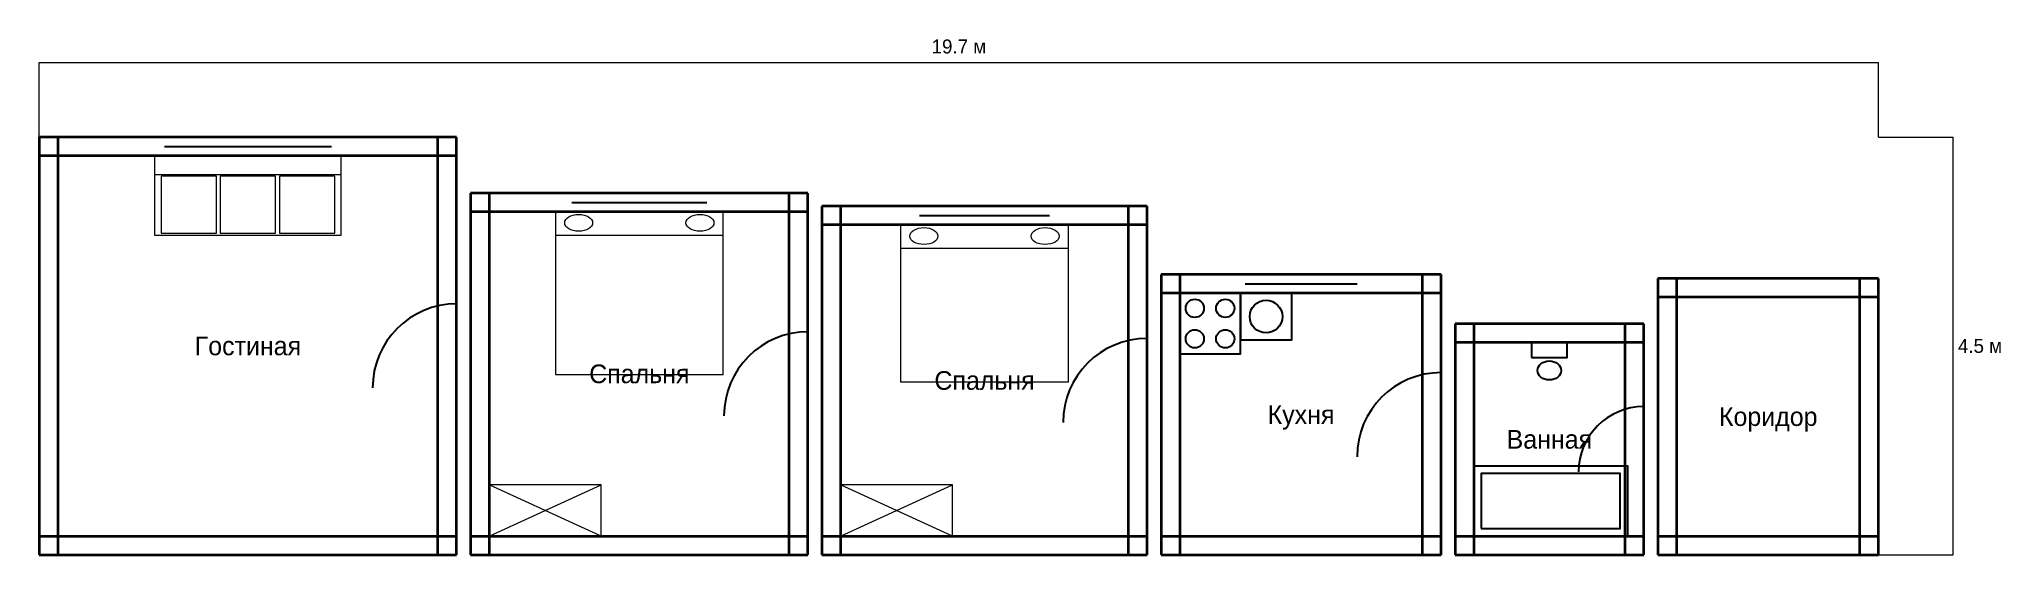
# Model space of a CAD drawing. Header units: metres. Extents: x 15 to 2117, y 30 to 582.
import ezdxf
from ezdxf.enums import TextEntityAlignment as Align

# ---------------------------------------------------------------- set-up
doc = ezdxf.new("R2010")
doc.units = ezdxf.units.M
for name, color, linetype, lineweight in [('Двери', 7, 'Continuous', 25), ('Мебель', 7, 'Continuous', 18), ('Окна', 7, 'Continuous', 25), ('Размеры', 1, 'Continuous', 13), ('Стены', 7, 'Continuous', 35), ('Текст', 7, 'Continuous', 13)]:
    doc.layers.add(name, color=color, linetype=linetype, lineweight=lineweight)

msp = doc.modelspace()

# ---------------------------------------------------------------- linework, layer by layer
at = {"layer": 'Двери'}
for p, q in [((462.2, 208.6), (462.2, 298.6)), ((838.7, 178.7), (838.7, 268.6)), ((1202, 171.6), (1202, 261.6)), ((1517, 135), (1517, 225)), ((1734.3, 118.6), (1734.3, 188.6))]:
    msp.add_line(p, q, dxfattribs=at)
for centre, radius in [((462.2, 208.6), 90), ((838.7, 178.7), 90), ((1202, 171.6), 90), ((1517, 135), 90), ((1734.3, 118.6), 70)]:
    msp.add_arc(centre, radius, 90, 180, dxfattribs=at)
at = {"layer": 'Мебель'}
for p, q in [((138.6, 437.2), (338.6, 437.2)), ((568, 372.3), (748, 372.3)), ((937.9, 358.2), (1117.8, 358.2)), ((497.2, 50), (617.2, 105)), ((617.2, 50), (497.2, 105)), ((873.7, 50), (993.7, 105)), ((993.7, 50), (873.7, 105))]:
    msp.add_line(p, q, dxfattribs=at)
for points in [[(138.6, 372.2), (338.6, 372.2), (338.6, 457.2), (138.6, 457.2), (138.6, 372.2)], [(145.6, 374.2), (204.9, 374.2), (204.9, 435.2), (145.6, 435.2), (145.6, 374.2)], [(208.9, 374.2), (268.3, 374.2), (268.3, 435.2), (208.9, 435.2), (208.9, 374.2)], [(272.3, 374.2), (331.6, 374.2), (331.6, 435.2), (272.3, 435.2), (272.3, 374.2)], [(568, 223), (748, 223), (748, 397.3), (568, 397.3), (568, 223)], [(937.9, 215.3), (1117.8, 215.3), (1117.8, 383.2), (937.9, 383.2), (937.9, 215.3)], [(497.2, 50), (617.2, 50), (617.2, 105), (497.2, 105), (497.2, 50)], [(873.7, 50), (993.7, 50), (993.7, 105), (873.7, 105), (873.7, 50)]]:
    msp.add_lwpolyline(points, dxfattribs=at)
for centre in [(593, 385.3), (723, 385.3), (962.9, 371.2), (1092.8, 371.2)]:
    msp.add_ellipse(centre, major_axis=(15, 0), ratio=0.6, dxfattribs=at)
at = {"layer": 'Окна'}
for p, q in [((149.2, 477.2), (328, 477.2)), ((149.2, 467.2), (328, 467.2)), ((149.2, 457.2), (328, 457.2)), ((585.7, 417.3), (730.3, 417.3)), ((585.7, 407.3), (730.3, 407.3)), ((958.2, 403.2), (1097.5, 403.2)), ((585.7, 397.3), (730.3, 397.3)), ((958.2, 393.2), (1097.5, 393.2)), ((958.2, 383.2), (1097.5, 383.2)), ((1307, 330), (1427, 330)), ((1307, 320), (1427, 320)), ((1307, 310), (1427, 310))]:
    msp.add_line(p, q, dxfattribs=at)
at = {"layer": 'Размеры', "color": 1}
for p, q in [((15, 557.2), (1985.9, 557.2)), ((15, 477.2), (15, 557.2)), ((1985.9, 477.2), (1985.9, 557.2)), ((1985.9, 477.2), (2065.9, 477.2)), ((2065.9, 30), (2065.9, 477.2)), ((1985.9, 30), (2065.9, 30))]:
    msp.add_line(p, q, dxfattribs=at)
at = {"layer": 'Сантехника'}
for points in [[(1237, 245), (1302, 245), (1302, 310), (1237, 310), (1237, 245)], [(1302, 260), (1357, 260), (1357, 310), (1302, 310), (1302, 260)], [(1614.1, 241.1), (1652.1, 241.1), (1652.1, 257.2), (1614.1, 257.2), (1614.1, 241.1)], [(1552, 50), (1717, 50), (1717, 125), (1552, 125), (1552, 50)], [(1560, 58), (1709, 58), (1709, 117), (1560, 117), (1560, 58)]]:
    msp.add_lwpolyline(points, dxfattribs=at)
for centre, radius in [((1253.2, 293.8), 9.75), ((1285.8, 293.8), 9.75), ((1329.5, 285), 17.5), ((1253.2, 261.2), 9.75), ((1285.8, 261.2), 9.75)]:
    msp.add_circle(centre, radius, dxfattribs=at)
msp.add_ellipse((1633.1, 227.3), major_axis=(12.7, 0), ratio=0.8, dxfattribs=at)
at = {"layer": 'Стены'}
for p, q in [((462.2, 477.2), (15, 477.2)), ((15, 477.2), (15, 30)), ((35, 477.2), (35, 30)), ((442.2, 30), (442.2, 477.2)), ((462.2, 30), (462.2, 477.2)), ((462.2, 457.2), (15, 457.2)), ((838.7, 417.3), (477.2, 417.3)), ((477.2, 417.3), (477.2, 30)), ((497.2, 417.3), (497.2, 30)), ((818.7, 30), (818.7, 417.3)), ((838.7, 30), (838.7, 417.3)), ((1202, 403.2), (853.7, 403.2)), ((853.7, 403.2), (853.7, 30)), ((873.7, 403.2), (873.7, 30)), ((1182, 30), (1182, 403.2)), ((1202, 30), (1202, 403.2)), ((838.7, 397.3), (477.2, 397.3)), ((1202, 383.2), (853.7, 383.2)), ((1517, 330), (1217, 330)), ((1217, 330), (1217, 30)), ((1237, 330), (1237, 30)), ((1497, 30), (1497, 330)), ((1517, 30), (1517, 330)), ((1985.9, 325.8), (1749.3, 325.8)), ((1749.3, 325.8), (1749.3, 30)), ((1769.3, 325.8), (1769.3, 30)), ((1965.9, 30), (1965.9, 325.8)), ((1985.9, 30), (1985.9, 325.8)), ((1517, 310), (1217, 310)), ((1985.9, 305.8), (1749.3, 305.8)), ((1734.3, 277.2), (1532, 277.2)), ((1532, 277.2), (1532, 30)), ((1552, 277.2), (1552, 30)), ((1714.3, 30), (1714.3, 277.2)), ((1734.3, 30), (1734.3, 277.2)), ((1734.3, 257.2), (1532, 257.2)), ((15, 50), (462.2, 50)), ((477.2, 50), (838.7, 50)), ((853.7, 50), (1202, 50)), ((1217, 50), (1517, 50)), ((1532, 50), (1734.3, 50)), ((1749.3, 50), (1985.9, 50)), ((15, 30), (462.2, 30)), ((477.2, 30), (838.7, 30)), ((853.7, 30), (1202, 30)), ((1217, 30), (1517, 30)), ((1532, 30), (1734.3, 30)), ((1749.3, 30), (1985.9, 30))]:
    msp.add_line(p, q, dxfattribs=at)

# ---------------------------------------------------------------- texts
at = {"layer": 'Размеры', "color": 1}
msp.add_text('19.7 м', height=15, dxfattribs=at).set_placement((1000.4, 562.2), align=Align.BOTTOM_CENTER)
msp.add_text('4.5 м', height=15, dxfattribs=at).set_placement((2070.9, 253.6), align=Align.MIDDLE_LEFT)
at = {"layer": 'Текст'}
for s, p in [('Гостиная', (238.6, 253.6)), ('Спальня', (658, 223.7)), ('Спальня', (1027.9, 216.6)), ('Кухня', (1367, 180)), ('Коридор', (1867.6, 177.9)), ('Ванная', (1633.1, 153.6))]:
    msp.add_text(s, height=20, dxfattribs=at).set_placement(p, align=Align.MIDDLE_CENTER)

doc.saveas('drawing.dxf')
